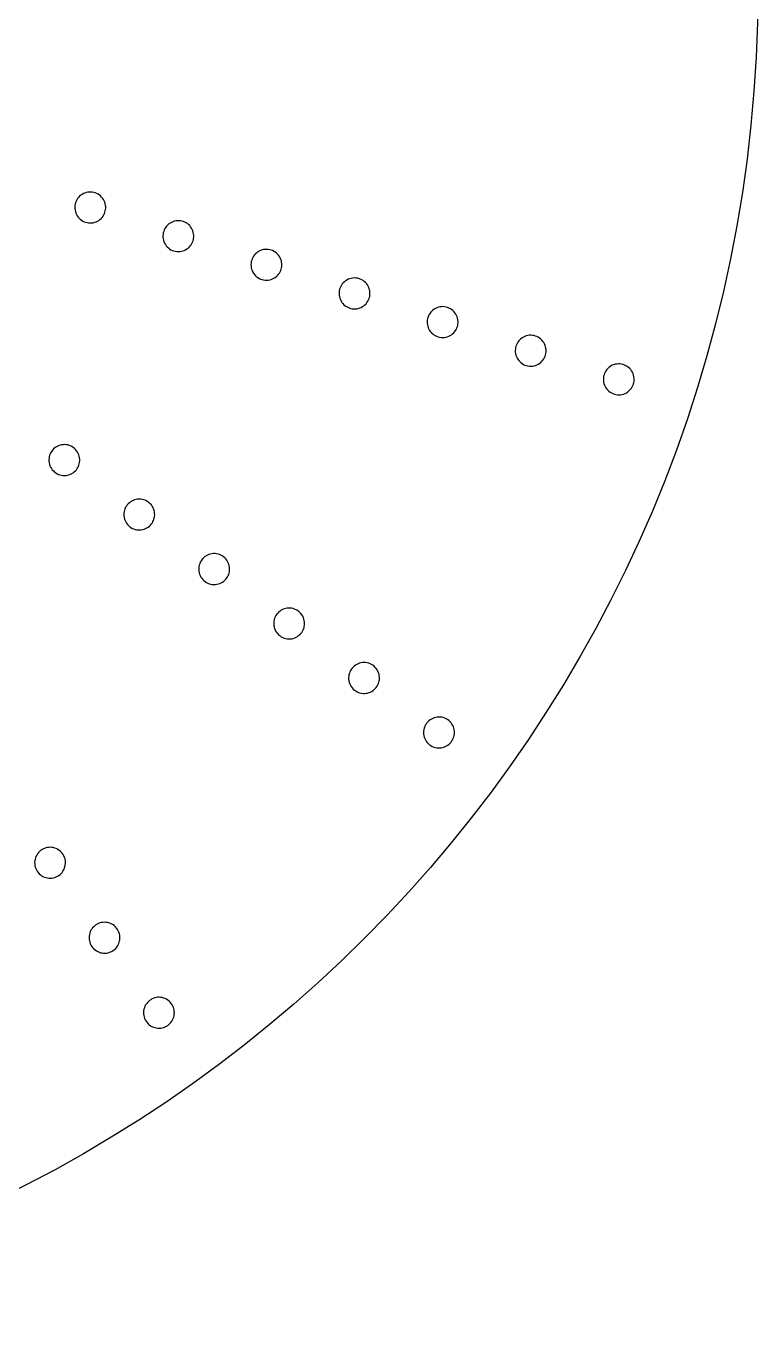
# Model space of a CAD drawing. Header units: millimetres. Extents: x 2952.7 to 2961.4, y 1627.7 to 1636.4.
# Drawn here: x 2959.025 to 2961.396, y 1627.702 to 1631.928 of the extents above; entities that cross this region are included whole.
import ezdxf

# ---------------------------------------------------------------- set-up
doc = ezdxf.new("R2010")
doc.units = ezdxf.units.MM

msp = doc.modelspace()

# ---------------------------------------------------------------- linework, layer by layer
msp.add_circle((2957.0456, 1632.0519, 0.4), 4.35)
for points, knots in [([(2959.283, 1631.3387, 0.8938), (2959.2827, 1631.3329, 0.8936), (2959.2814, 1631.3272, 0.8935), (2959.2766, 1631.3158, 0.8936), (2959.2729, 1631.3102, 0.894), (2959.2635, 1631.301, 0.895), (2959.258, 1631.2973, 0.8957), (2959.2457, 1631.2923, 0.8975), (2959.2391, 1631.2911, 0.8985), (2959.2259, 1631.2912, 0.9007), (2959.2193, 1631.2926, 0.9018), (2959.2072, 1631.2978, 0.9041), (2959.2017, 1631.3016, 0.9052), (2959.1925, 1631.3112, 0.9072), (2959.1888, 1631.3169, 0.9082), (2959.184, 1631.3293, 0.9096), (2959.1829, 1631.3359, 0.9101), (2959.1832, 1631.349, 0.9108), (2959.1847, 1631.3555, 0.9109), (2959.1901, 1631.3675, 0.9107), (2959.1939, 1631.373, 0.9103), (2959.2035, 1631.382, 0.9092), (2959.2092, 1631.3856, 0.9085), (2959.2215, 1631.3903, 0.9067), (2959.2282, 1631.3913, 0.9057), (2959.2414, 1631.3909, 0.9034), (2959.248, 1631.3893, 0.9023), (2959.26, 1631.3838, 0.9), (2959.2653, 1631.3799, 0.8989), (2959.2743, 1631.3701, 0.8969), (2959.2778, 1631.3644, 0.896), (2959.2823, 1631.3518, 0.8946), (2959.2833, 1631.3453, 0.8941), (2959.283, 1631.3387, 0.8938)], [-0.3174315, -0.3174315, -0.3174315, -0.3174315, -0.300064, -0.300064, -0.280269, -0.280269, -0.2603892, -0.2603892, -0.240242, -0.240242, -0.2200433, -0.2200433, -0.2000372, -0.2000372, -0.1797642, -0.1797642, -0.1598748, -0.1598748, -0.1401702, -0.1401702, -0.1203473, -0.1203473, -0.1004456, -0.1004456, -0.0802851, -0.0802851, -0.0600889, -0.0600889, -0.0400978, -0.0400978, -0.019859, -0.019859, 0, 0, 0, 0]), ([(2959.5683, 1631.2461, 0.8375), (2959.568, 1631.2404, 0.8372), (2959.5668, 1631.2347, 0.8371), (2959.5621, 1631.2233, 0.8373), (2959.5584, 1631.2178, 0.8376), (2959.5492, 1631.2085, 0.8388), (2959.5436, 1631.2048, 0.8396), (2959.5314, 1631.1997, 0.8415), (2959.5248, 1631.1984, 0.8427), (2959.5114, 1631.1985, 0.8452), (2959.5048, 1631.1998, 0.8465), (2959.4926, 1631.205, 0.8491), (2959.4872, 1631.2088, 0.8503), (2959.4779, 1631.2183, 0.8526), (2959.4742, 1631.224, 0.8536), (2959.4694, 1631.2364, 0.8553), (2959.4682, 1631.243, 0.8559), (2959.4685, 1631.2561, 0.8566), (2959.47, 1631.2626, 0.8567), (2959.4752, 1631.2746, 0.8565), (2959.4791, 1631.28, 0.8561), (2959.4886, 1631.2891, 0.8549), (2959.4942, 1631.2927, 0.8541), (2959.5066, 1631.2975, 0.852), (2959.5132, 1631.2986, 0.8509), (2959.5266, 1631.2982, 0.8484), (2959.5331, 1631.2967, 0.8471), (2959.5452, 1631.2912, 0.8445), (2959.5506, 1631.2873, 0.8433), (2959.5596, 1631.2775, 0.841), (2959.5631, 1631.2717, 0.84), (2959.5676, 1631.2593, 0.8384), (2959.5686, 1631.2527, 0.8378), (2959.5683, 1631.2461, 0.8375)], [-0.3180459, -0.3180459, -0.3180459, -0.3180459, -0.3008341, -0.3008341, -0.2811053, -0.2811053, -0.2611717, -0.2611717, -0.240891, -0.240891, -0.2205374, -0.2205374, -0.2004251, -0.2004251, -0.1800842, -0.1800842, -0.1602191, -0.1602191, -0.140591, -0.140591, -0.1208298, -0.1208298, -0.1008669, -0.1008669, -0.0805685, -0.0805685, -0.0602187, -0.0602187, -0.0401271, -0.0401271, -0.0198285, -0.0198285, 0, 0, 0, 0]), ([(2959.8537, 1631.154, 0.7746), (2959.8535, 1631.1484, 0.7742), (2959.8523, 1631.1428, 0.7741), (2959.8479, 1631.1314, 0.7743), (2959.8443, 1631.1259, 0.7746), (2959.8352, 1631.1164, 0.7759), (2959.8298, 1631.1126, 0.7767), (2959.8176, 1631.1072, 0.7789), (2959.811, 1631.1058, 0.7802), (2959.7976, 1631.1056, 0.7829), (2959.7909, 1631.1069, 0.7844), (2959.7786, 1631.112, 0.7872), (2959.7731, 1631.1156, 0.7886), (2959.7636, 1631.1251, 0.7912), (2959.7599, 1631.1307, 0.7924), (2959.7549, 1631.143, 0.7942), (2959.7536, 1631.1496, 0.7949), (2959.7537, 1631.1627, 0.7958), (2959.7551, 1631.1691, 0.796), (2959.7601, 1631.1812, 0.7957), (2959.7638, 1631.1866, 0.7953), (2959.7732, 1631.1959, 0.794), (2959.7788, 1631.1996, 0.7931), (2959.7911, 1631.2046, 0.7909), (2959.7977, 1631.2058, 0.7896), (2959.8111, 1631.2056, 0.7868), (2959.8177, 1631.2042, 0.7854), (2959.8299, 1631.1988, 0.7825), (2959.8353, 1631.195, 0.7811), (2959.8445, 1631.1853, 0.7786), (2959.8481, 1631.1796, 0.7774), (2959.8528, 1631.1672, 0.7756), (2959.8539, 1631.1606, 0.775), (2959.8537, 1631.154, 0.7746)], [-0.3187176, -0.3187176, -0.3187176, -0.3187176, -0.3017194, -0.3017194, -0.2820709, -0.2820709, -0.2620977, -0.2620977, -0.2416819, -0.2416819, -0.221155, -0.221155, -0.2009115, -0.2009115, -0.1804769, -0.1804769, -0.1606205, -0.1606205, -0.1410693, -0.1410693, -0.1213845, -0.1213845, -0.1013725, -0.1013725, -0.0809325, -0.0809325, -0.0604102, -0.0604102, -0.0401945, -0.0401945, -0.0198121, -0.0198121, 0, 0, 0, 0]), ([(2960.139, 1631.0628, 0.7053), (2960.139, 1631.0572, 0.7049), (2960.138, 1631.0517, 0.7048), (2960.134, 1631.0403, 0.7048), (2960.1307, 1631.0346, 0.7052), (2960.1219, 1631.0248, 0.7064), (2960.1166, 1631.0208, 0.7073), (2960.1046, 1631.015, 0.7096), (2960.098, 1631.0134, 0.711), (2960.0846, 1631.0128, 0.714), (2960.0779, 1631.0138, 0.7156), (2960.0654, 1631.0185, 0.7188), (2960.0597, 1631.022, 0.7203), (2960.0499, 1631.0311, 0.7232), (2960.046, 1631.0367, 0.7245), (2960.0406, 1631.0489, 0.7266), (2960.0392, 1631.0553, 0.7274), (2960.0389, 1631.0684, 0.7285), (2960.04, 1631.0749, 0.7287), (2960.0446, 1631.087, 0.7285), (2960.0482, 1631.0926, 0.7281), (2960.0572, 1631.1021, 0.7268), (2960.0626, 1631.106, 0.7258), (2960.0748, 1631.1114, 0.7235), (2960.0814, 1631.1129, 0.7221), (2960.0949, 1631.1131, 0.7191), (2960.1015, 1631.1119, 0.7174), (2960.1139, 1631.1069, 0.7143), (2960.1195, 1631.1032, 0.7127), (2960.129, 1631.0938, 0.7099), (2960.1327, 1631.0882, 0.7086), (2960.1378, 1631.0758, 0.7066), (2960.139, 1631.0693, 0.7058), (2960.139, 1631.0628, 0.7053)], [-0.3194408, -0.3194408, -0.3194408, -0.3194408, -0.3027338, -0.3027338, -0.2831859, -0.2831859, -0.2632064, -0.2632064, -0.2426688, -0.2426688, -0.2219512, -0.2219512, -0.2015394, -0.2015394, -0.1809689, -0.1809689, -0.1610897, -0.1610897, -0.1416093, -0.1416093, -0.1220222, -0.1220222, -0.1019916, -0.1019916, -0.0814192, -0.0814192, -0.0607052, -0.0607052, -0.0403294, -0.0403294, -0.0198235, -0.0198235, 0, 0, 0, 0]), ([(2960.4243, 1630.9727, 0.63), (2960.4245, 1630.9673, 0.6295), (2960.4239, 1630.9618, 0.6292), (2960.4206, 1630.9503, 0.6291), (2960.4176, 1630.9445, 0.6294), (2960.4095, 1630.9342, 0.6305), (2960.4045, 1630.9299, 0.6314), (2960.3928, 1630.9234, 0.6338), (2960.3863, 1630.9213, 0.6352), (2960.3729, 1630.9199, 0.6384), (2960.3661, 1630.9205, 0.6401), (2960.3533, 1630.9245, 0.6436), (2960.3474, 1630.9277, 0.6453), (2960.3371, 1630.9363, 0.6485), (2960.3329, 1630.9416, 0.65), (2960.3268, 1630.9534, 0.6524), (2960.325, 1630.9598, 0.6534), (2960.324, 1630.9728, 0.6547), (2960.3247, 1630.9793, 0.655), (2960.3286, 1630.9916, 0.6551), (2960.3318, 1630.9974, 0.6547), (2960.3402, 1631.0074, 0.6535), (2960.3453, 1631.0116, 0.6525), (2960.3572, 1631.0178, 0.6501), (2960.3637, 1631.0196, 0.6487), (2960.3772, 1631.0207, 0.6454), (2960.384, 1631.0198, 0.6437), (2960.3967, 1631.0155, 0.6402), (2960.4025, 1631.0122, 0.6385), (2960.4125, 1631.0033, 0.6353), (2960.4166, 1630.9978, 0.6339), (2960.4223, 1630.9858, 0.6315), (2960.4239, 1630.9793, 0.6306), (2960.4243, 1630.9727, 0.63)], [-0.3202113, -0.3202113, -0.3202113, -0.3202113, -0.3037084, -0.3037084, -0.2842845, -0.2842845, -0.2643626, -0.2643626, -0.2437447, -0.2437447, -0.2228261, -0.2228261, -0.2021919, -0.2021919, -0.1816211, -0.1816211, -0.1616522, -0.1616522, -0.1422189, -0.1422189, -0.1227598, -0.1227598, -0.1027782, -0.1027782, -0.0821133, -0.0821133, -0.0611921, -0.0611921, -0.0405972, -0.0405972, -0.0198952, -0.0198952, 0, 0, 0, 0]), ([(2960.709, 1630.8852, 0.5491), (2960.7099, 1630.8798, 0.5484), (2960.7098, 1630.8743, 0.5479), (2960.7077, 1630.8625, 0.5475), (2960.7054, 1630.8565, 0.5476), (2960.6985, 1630.8455, 0.5485), (2960.694, 1630.8407, 0.5492), (2960.6833, 1630.833, 0.5514), (2960.6771, 1630.8303, 0.5528), (2960.664, 1630.8273, 0.556), (2960.6571, 1630.8272, 0.5578), (2960.6438, 1630.8297, 0.5616), (2960.6375, 1630.8323, 0.5634), (2960.6263, 1630.8397, 0.5671), (2960.6215, 1630.8446, 0.5688), (2960.6142, 1630.8558, 0.5717), (2960.6117, 1630.862, 0.5729), (2960.6093, 1630.8749, 0.5746), (2960.6094, 1630.8814, 0.5751), (2960.612, 1630.8941, 0.5755), (2960.6145, 1630.9001, 0.5754), (2960.6217, 1630.9109, 0.5744), (2960.6264, 1630.9155, 0.5736), (2960.6374, 1630.9229, 0.5713), (2960.6436, 1630.9254, 0.5699), (2960.6568, 1630.928, 0.5666), (2960.6637, 1630.9279, 0.5647), (2960.6769, 1630.925, 0.561), (2960.6831, 1630.9223, 0.5591), (2960.6941, 1630.9145, 0.5555), (2960.6988, 1630.9095, 0.5539), (2960.7057, 1630.8981, 0.5511), (2960.708, 1630.8918, 0.5499), (2960.709, 1630.8852, 0.5491)], [-0.3210138, -0.3210138, -0.3210138, -0.3210138, -0.3044529, -0.3044529, -0.2851631, -0.2851631, -0.2654343, -0.2654343, -0.2450828, -0.2450828, -0.2239952, -0.2239952, -0.2030508, -0.2030508, -0.182166, -0.182166, -0.1619608, -0.1619608, -0.1424913, -0.1424913, -0.1231798, -0.1231798, -0.1033814, -0.1033814, -0.0829587, -0.0829587, -0.061851, -0.061851, -0.0409454, -0.0409454, -0.0201206, -0.0201206, 0, 0, 0, 0]), ([(2960.9913, 1630.8036, 0.4641), (2960.9914, 1630.8034, 0.464), (2960.9915, 1630.8031, 0.464), (2960.9939, 1630.7968, 0.4627), (2960.9951, 1630.7904, 0.4618), (2960.9948, 1630.7774, 0.4607), (2960.9934, 1630.7711, 0.4605), (2960.9884, 1630.7593, 0.4608), (2960.9847, 1630.7539, 0.4614), (2960.9759, 1630.7452, 0.4631), (2960.9709, 1630.7418, 0.4641), (2960.9593, 1630.7365, 0.4669), (2960.9525, 1630.735, 0.4687), (2960.9389, 1630.7348, 0.4725), (2960.9321, 1630.7361, 0.4745), (2960.9197, 1630.7412, 0.4785), (2960.9141, 1630.745, 0.4804), (2960.9047, 1630.7545, 0.4839), (2960.9009, 1630.7602, 0.4855), (2960.8961, 1630.7726, 0.488), (2960.8949, 1630.779, 0.4889), (2960.895, 1630.792, 0.4901), (2960.8964, 1630.7983, 0.4903), (2960.9013, 1630.8102, 0.49), (2960.905, 1630.8156, 0.4894), (2960.9137, 1630.8244, 0.4878), (2960.9186, 1630.8278, 0.4867), (2960.9302, 1630.8332, 0.4839), (2960.937, 1630.8347, 0.4822), (2960.9506, 1630.8351, 0.4784), (2960.9574, 1630.8338, 0.4763), (2960.9699, 1630.8288, 0.4724), (2960.9755, 1630.8251, 0.4705), (2960.985, 1630.8156, 0.4669), (2960.9888, 1630.8099, 0.4653), (2960.9913, 1630.8036, 0.4641)], [-0.3218816, -0.3218816, -0.3218816, -0.3218816, -0.3210382, -0.3210382, -0.3012999, -0.3012999, -0.2820658, -0.2820658, -0.2626244, -0.2626244, -0.2444463, -0.2444463, -0.2233774, -0.2233774, -0.2020769, -0.2020769, -0.181299, -0.181299, -0.1605388, -0.1605388, -0.1407672, -0.1407672, -0.121525, -0.121525, -0.1020873, -0.1020873, -0.0839164, -0.0839164, -0.0628471, -0.0628471, -0.0415419, -0.0415419, -0.0207547, -0.0207547, 0, 0, 0, 0]), ([(2959.1975, 1630.5114, 0.8378), (2959.1962, 1630.5061, 0.8374), (2959.194, 1630.501, 0.8372), (2959.1874, 1630.4908, 0.8371), (2959.1827, 1630.4861, 0.8373), (2959.1719, 1630.4787, 0.8381), (2959.1658, 1630.4761, 0.8388), (2959.1529, 1630.4733, 0.8405), (2959.1462, 1630.4733, 0.8416), (2959.1331, 1630.4758, 0.8439), (2959.1269, 1630.4783, 0.8452), (2959.1157, 1630.4858, 0.8478), (2959.1109, 1630.4906, 0.8491), (2959.1035, 1630.5019, 0.8516), (2959.101, 1630.5082, 0.8527), (2959.0987, 1630.5213, 0.8546), (2959.0988, 1630.528, 0.8553), (2959.1017, 1630.5409, 0.8564), (2959.1043, 1630.5469, 0.8566), (2959.1118, 1630.5576, 0.8567), (2959.1165, 1630.5622, 0.8565), (2959.1275, 1630.5692, 0.8555), (2959.1337, 1630.5717, 0.8548), (2959.1467, 1630.574, 0.8531), (2959.1534, 1630.5739, 0.852), (2959.1664, 1630.571, 0.8496), (2959.1726, 1630.5683, 0.8483), (2959.1835, 1630.5605, 0.8457), (2959.1881, 1630.5555, 0.8444), (2959.1952, 1630.5441, 0.842), (2959.1975, 1630.5377, 0.8409), (2959.1995, 1630.5245, 0.839), (2959.1992, 1630.5179, 0.8383), (2959.1975, 1630.5114, 0.8378)], [-0.3180589, -0.3180589, -0.3180589, -0.3180589, -0.3014545, -0.3014545, -0.2817545, -0.2817545, -0.2619649, -0.2619649, -0.2417848, -0.2417848, -0.221425, -0.221425, -0.2008606, -0.2008606, -0.1804133, -0.1804133, -0.1604302, -0.1604302, -0.1407408, -0.1407408, -0.1212925, -0.1212925, -0.1014698, -0.1014698, -0.0812634, -0.0812634, -0.0608994, -0.0608994, -0.0403457, -0.0403457, -0.019941, -0.019941, 0, 0, 0, 0]), ([(2959.4405, 1630.3361, 0.775), (2959.4392, 1630.3307, 0.7746), (2959.4371, 1630.3255, 0.7743), (2959.4307, 1630.3153, 0.7741), (2959.4262, 1630.3105, 0.7743), (2959.4156, 1630.3028, 0.7752), (2959.4095, 1630.3001, 0.7759), (2959.3966, 1630.2971, 0.7778), (2959.3899, 1630.2969, 0.7789), (2959.3767, 1630.2991, 0.7815), (2959.3704, 1630.3016, 0.7829), (2959.3592, 1630.3088, 0.7858), (2959.3544, 1630.3135, 0.7873), (2959.3468, 1630.3245, 0.79), (2959.3441, 1630.3308, 0.7913), (2959.3415, 1630.3439, 0.7934), (2959.3414, 1630.3505, 0.7943), (2959.344, 1630.3634, 0.7955), (2959.3465, 1630.3695, 0.7958), (2959.3537, 1630.3804, 0.7959), (2959.3583, 1630.385, 0.7957), (2959.3691, 1630.3923, 0.7948), (2959.3752, 1630.3949, 0.794), (2959.3881, 1630.3976, 0.7921), (2959.3949, 1630.3976, 0.7909), (2959.408, 1630.3951, 0.7883), (2959.4142, 1630.3925, 0.7868), (2959.4254, 1630.3849, 0.7839), (2959.4302, 1630.38, 0.7825), (2959.4375, 1630.3687, 0.7797), (2959.4399, 1630.3624, 0.7785), (2959.4422, 1630.3492, 0.7764), (2959.442, 1630.3425, 0.7756), (2959.4405, 1630.3361, 0.775)], [-0.3187393, -0.3187393, -0.3187393, -0.3187393, -0.3020853, -0.3020853, -0.2824745, -0.2824745, -0.2626794, -0.2626794, -0.2423923, -0.2423923, -0.2218622, -0.2218622, -0.2014889, -0.2014889, -0.1809095, -0.1809095, -0.1608976, -0.1608976, -0.1412696, -0.1412696, -0.1218913, -0.1218913, -0.1020612, -0.1020612, -0.0817446, -0.0817446, -0.0612083, -0.0612083, -0.0404829, -0.0404829, -0.0199576, -0.0199576, 0, 0, 0, 0]), ([(2959.6836, 1630.1618, 0.7059), (2959.6826, 1630.1564, 0.7053), (2959.6807, 1630.1511, 0.705), (2959.6748, 1630.1406, 0.7047), (2959.6705, 1630.1357, 0.7048), (2959.6602, 1630.1276, 0.7056), (2959.6543, 1630.1246, 0.7063), (2959.6416, 1630.121, 0.7083), (2959.6349, 1630.1205, 0.7095), (2959.6216, 1630.1222, 0.7123), (2959.6151, 1630.1244, 0.7139), (2959.6035, 1630.1311, 0.7171), (2959.5985, 1630.1356, 0.7187), (2959.5904, 1630.1464, 0.7217), (2959.5875, 1630.1526, 0.7232), (2959.5843, 1630.1656, 0.7256), (2959.584, 1630.1723, 0.7266), (2959.5861, 1630.1852, 0.728), (2959.5884, 1630.1914, 0.7284), (2959.5951, 1630.2025, 0.7287), (2959.5995, 1630.2073, 0.7285), (2959.6099, 1630.215, 0.7276), (2959.6159, 1630.2178, 0.7268), (2959.6287, 1630.2211, 0.7248), (2959.6355, 1630.2214, 0.7235), (2959.6487, 1630.2194, 0.7207), (2959.6551, 1630.217, 0.7191), (2959.6665, 1630.2099, 0.7159), (2959.6714, 1630.2053, 0.7143), (2959.6792, 1630.1943, 0.7113), (2959.6819, 1630.1881, 0.7099), (2959.6847, 1630.175, 0.7075), (2959.6848, 1630.1683, 0.7066), (2959.6836, 1630.1618, 0.7059)], [-0.3194752, -0.3194752, -0.3194752, -0.3194752, -0.3027919, -0.3027919, -0.2832849, -0.2832849, -0.2635304, -0.2635304, -0.2431683, -0.2431683, -0.2224623, -0.2224623, -0.2018948, -0.2018948, -0.1811387, -0.1811387, -0.1610574, -0.1610574, -0.1414738, -0.1414738, -0.122191, -0.122191, -0.10239, -0.10239, -0.0819856, -0.0819856, -0.0612684, -0.0612684, -0.0407254, -0.0407254, -0.020024, -0.020024, 0, 0, 0, 0]), ([(2959.9269, 1629.9894, 0.6309), (2959.9264, 1629.9842, 0.6302), (2959.925, 1629.979, 0.6297), (2959.9202, 1629.9683, 0.6291), (2959.9164, 1629.963, 0.629), (2959.907, 1629.954, 0.6296), (2959.9015, 1629.9505, 0.6303), (2959.8892, 1629.9456, 0.6321), (2959.8826, 1629.9445, 0.6333), (2959.8691, 1629.9448, 0.6362), (2959.8625, 1629.9464, 0.6378), (2959.8502, 1629.952, 0.6412), (2959.8447, 1629.956, 0.643), (2959.8356, 1629.966, 0.6464), (2959.8321, 1629.9719, 0.648), (2959.8277, 1629.9847, 0.6509), (2959.8268, 1629.9914, 0.6521), (2959.8277, 1630.0045, 0.6539), (2959.8294, 1630.0109, 0.6545), (2959.8352, 1630.0225, 0.6551), (2959.8391, 1630.0277, 0.6551), (2959.8488, 1630.0363, 0.6543), (2959.8545, 1630.0397, 0.6537), (2959.867, 1630.044, 0.6517), (2959.8737, 1630.0449, 0.6504), (2959.8871, 1630.0441, 0.6475), (2959.8937, 1630.0423, 0.6458), (2959.9057, 1630.0362, 0.6424), (2959.9111, 1630.032, 0.6406), (2959.9198, 1630.0217, 0.6373), (2959.9231, 1630.0156, 0.6356), (2959.9269, 1630.0028, 0.6329), (2959.9276, 1629.9961, 0.6317), (2959.9269, 1629.9894, 0.6309)], [-0.3202579, -0.3202579, -0.3202579, -0.3202579, -0.3042521, -0.3042521, -0.2848553, -0.2848553, -0.2652575, -0.2652575, -0.2449341, -0.2449341, -0.2240867, -0.2240867, -0.2032592, -0.2032592, -0.1822153, -0.1822153, -0.1619336, -0.1619336, -0.1423187, -0.1423187, -0.1229026, -0.1229026, -0.1032364, -0.1032364, -0.0828399, -0.0828399, -0.0619625, -0.0619625, -0.041165, -0.041165, -0.0201945, -0.0201945, 0, 0, 0, 0]), ([(2960.1698, 1629.8208, 0.5507), (2960.1701, 1629.8154, 0.5497), (2960.1695, 1629.81, 0.549), (2960.1663, 1629.7986, 0.5478), (2960.1634, 1629.7928, 0.5475), (2960.1555, 1629.7826, 0.5476), (2960.1506, 1629.7783, 0.548), (2960.1394, 1629.7718, 0.5495), (2960.1331, 1629.7696, 0.5505), (2960.1199, 1629.7678, 0.5532), (2960.1131, 1629.7683, 0.5548), (2960.1001, 1629.7719, 0.5584), (2960.0939, 1629.775, 0.5602), (2960.0833, 1629.7835, 0.564), (2960.0789, 1629.7888, 0.5659), (2960.0726, 1629.8008, 0.5693), (2960.0706, 1629.8073, 0.5708), (2960.0695, 1629.8206, 0.5732), (2960.0702, 1629.8272, 0.5741), (2960.0742, 1629.8395, 0.5753), (2960.0773, 1629.8452, 0.5755), (2960.0855, 1629.8552, 0.5753), (2960.0905, 1629.8593, 0.5748), (2960.102, 1629.8654, 0.5732), (2960.1083, 1629.8674, 0.5721), (2960.1216, 1629.8687, 0.5693), (2960.1284, 1629.868, 0.5677), (2960.1414, 1629.864, 0.5641), (2960.1474, 1629.8606, 0.5622), (2960.1577, 1629.8518, 0.5585), (2960.1619, 1629.8463, 0.5566), (2960.1678, 1629.8341, 0.5533), (2960.1695, 1629.8276, 0.5518), (2960.1698, 1629.8208, 0.5507)], [-0.3211004, -0.3211004, -0.3211004, -0.3211004, -0.3047001, -0.3047001, -0.2853427, -0.2853427, -0.2660257, -0.2660257, -0.2461418, -0.2461418, -0.2252863, -0.2252863, -0.2041763, -0.2041763, -0.1829677, -0.1829677, -0.1622792, -0.1622792, -0.1424572, -0.1424572, -0.1231068, -0.1231068, -0.1037308, -0.1037308, -0.0837724, -0.0837724, -0.0628584, -0.0628584, -0.0417571, -0.0417571, -0.0205913, -0.0205913, 0, 0, 0, 0]), ([(2960.4093, 1629.6598, 0.4673), (2960.4114, 1629.6542, 0.4658), (2960.4126, 1629.6483, 0.4645), (2960.4126, 1629.6358, 0.4623), (2960.4114, 1629.6293, 0.4615), (2960.4066, 1629.6173, 0.4606), (2960.4031, 1629.6119, 0.4605), (2960.3941, 1629.6026, 0.461), (2960.3888, 1629.5989, 0.4616), (2960.3774, 1629.5938, 0.4635), (2960.3715, 1629.5924, 0.4646), (2960.3588, 1629.5916, 0.4675), (2960.3519, 1629.5926, 0.4693), (2960.3391, 1629.5973, 0.4732), (2960.3333, 1629.6009, 0.4752), (2960.3233, 1629.6103, 0.4792), (2960.3193, 1629.616, 0.4812), (2960.314, 1629.6285, 0.4846), (2960.3126, 1629.6351, 0.4861), (2960.3126, 1629.6483, 0.4884), (2960.3138, 1629.6548, 0.4893), (2960.3187, 1629.6667, 0.4902), (2960.3222, 1629.6721, 0.4903), (2960.3312, 1629.6814, 0.4897), (2960.3365, 1629.6851, 0.4891), (2960.3485, 1629.6904, 0.4872), (2960.355, 1629.6918, 0.4858), (2960.3684, 1629.6921, 0.4827), (2960.3752, 1629.6908, 0.4808), (2960.3878, 1629.6857, 0.4769), (2960.3935, 1629.6818, 0.4749), (2960.4031, 1629.6721, 0.4709), (2960.4068, 1629.6662, 0.469), (2960.4093, 1629.6598, 0.4673)], [-0.3220473, -0.3220473, -0.3220473, -0.3220473, -0.3036577, -0.3036577, -0.2840021, -0.2840021, -0.2647374, -0.2647374, -0.2452378, -0.2452378, -0.2269517, -0.2269517, -0.2058137, -0.2058137, -0.1845349, -0.1845349, -0.1630444, -0.1630444, -0.1424658, -0.1424658, -0.1228003, -0.1228003, -0.1035309, -0.1035309, -0.0840188, -0.0840188, -0.0638458, -0.0638458, -0.0426477, -0.0426477, -0.0214001, -0.0214001, 0, 0, 0, 0]), ([(2959.1512, 1629.2076, 0.632), (2959.1499, 1629.2024, 0.6312), (2959.1477, 1629.1975, 0.6305), (2959.1412, 1629.1875, 0.6294), (2959.1366, 1629.1828, 0.6291), (2959.126, 1629.1755, 0.6292), (2959.12, 1629.1729, 0.6295), (2959.1073, 1629.1701, 0.6309), (2959.1006, 1629.1699, 0.6319), (2959.0875, 1629.1723, 0.6343), (2959.0811, 1629.1748, 0.6358), (2959.0698, 1629.1822, 0.6391), (2959.065, 1629.187, 0.6408), (2959.0575, 1629.1983, 0.6444), (2959.0549, 1629.2047, 0.6461), (2959.0525, 1629.2181, 0.6493), (2959.0526, 1629.2249, 0.6507), (2959.0556, 1629.2379, 0.6529), (2959.0583, 1629.2439, 0.6538), (2959.0658, 1629.2545, 0.6549), (2959.0704, 1629.2589, 0.6551), (2959.0812, 1629.2658, 0.6549), (2959.0872, 1629.2682, 0.6545), (2959.1, 1629.2707, 0.653), (2959.1067, 1629.2706, 0.652), (2959.1198, 1629.2678, 0.6494), (2959.1261, 1629.2651, 0.6479), (2959.1371, 1629.2574, 0.6446), (2959.1418, 1629.2524, 0.6429), (2959.149, 1629.2409, 0.6393), (2959.1513, 1629.2343, 0.6376), (2959.1533, 1629.2209, 0.6345), (2959.1529, 1629.2142, 0.6332), (2959.1512, 1629.2076, 0.632)], [-0.3203211, -0.3203211, -0.3203211, -0.3203211, -0.3039833, -0.3039833, -0.2845048, -0.2845048, -0.2651556, -0.2651556, -0.2451352, -0.2451352, -0.2244523, -0.2244523, -0.203541, -0.203541, -0.1823225, -0.1823225, -0.1617319, -0.1617319, -0.1418641, -0.1418641, -0.1228099, -0.1228099, -0.1034156, -0.1034156, -0.0833286, -0.0833286, -0.0625988, -0.0625988, -0.0416909, -0.0416909, -0.0205152, -0.0205152, 0, 0, 0, 0]), ([(2959.3291, 1628.9752, 0.5528), (2959.3289, 1628.9699, 0.5516), (2959.3278, 1628.9645, 0.5506), (2959.3235, 1628.9535, 0.5488), (2959.32, 1628.9479, 0.5481), (2959.3111, 1628.9386, 0.5475), (2959.3059, 1628.9349, 0.5475), (2959.2942, 1628.9295, 0.5482), (2959.2878, 1628.9279, 0.5489), (2959.2747, 1628.9274, 0.5509), (2959.2681, 1628.9284, 0.5522), (2959.2555, 1628.933, 0.5553), (2959.2497, 1628.9367, 0.5571), (2959.2398, 1628.9461, 0.5608), (2959.2358, 1628.9518, 0.5628), (2959.2305, 1628.9644, 0.5665), (2959.2291, 1628.9711, 0.5682), (2959.2293, 1628.9846, 0.5712), (2959.2306, 1628.9912, 0.5725), (2959.2358, 1629.0033, 0.5744), (2959.2395, 1629.0087, 0.575), (2959.2487, 1629.0177, 0.5755), (2959.254, 1629.0213, 0.5754), (2959.2659, 1629.0262, 0.5746), (2959.2723, 1629.0276, 0.5739), (2959.2855, 1629.0277, 0.5717), (2959.2921, 1629.0264, 0.5703), (2959.3045, 1629.0213, 0.5672), (2959.3102, 1629.0174, 0.5654), (2959.3198, 1629.0076, 0.5616), (2959.3236, 1629.0017, 0.5596), (2959.3284, 1628.9889, 0.556), (2959.3295, 1628.9821, 0.5543), (2959.3291, 1628.9752, 0.5528)], [-0.3212051, -0.3212051, -0.3212051, -0.3212051, -0.3047197, -0.3047197, -0.2851078, -0.2851078, -0.2660548, -0.2660548, -0.2464292, -0.2464292, -0.2261763, -0.2261763, -0.2051256, -0.2051256, -0.1837833, -0.1837833, -0.162658, -0.162658, -0.1423691, -0.1423691, -0.122786, -0.122786, -0.1037047, -0.1037047, -0.0840021, -0.0840021, -0.0636658, -0.0636658, -0.0425808, -0.0425808, -0.0210344, -0.0210344, 0, 0, 0, 0]), ([(2959.5027, 1628.7514, 0.4711), (2959.5045, 1628.7462, 0.4696), (2959.5055, 1628.7408, 0.4681), (2959.5056, 1628.7286, 0.4652), (2959.5043, 1628.722, 0.4638), (2959.4993, 1628.7099, 0.4618), (2959.4957, 1628.7045, 0.4611), (2959.4867, 1628.6953, 0.4605), (2959.4815, 1628.6917, 0.4605), (2959.4697, 1628.6865, 0.4613), (2959.4633, 1628.6851, 0.4621), (2959.4502, 1628.6847, 0.4643), (2959.4436, 1628.6859, 0.4657), (2959.431, 1628.6908, 0.4691), (2959.4252, 1628.6946, 0.471), (2959.4154, 1628.7042, 0.475), (2959.4116, 1628.7101, 0.4771), (2959.4065, 1628.7229, 0.481), (2959.4053, 1628.7297, 0.4829), (2959.4058, 1628.7432, 0.486), (2959.4073, 1628.7497, 0.4873), (2959.4128, 1628.7616, 0.4892), (2959.4166, 1628.7669, 0.4898), (2959.4259, 1628.7757, 0.4903), (2959.4313, 1628.7791, 0.4902), (2959.4433, 1628.7838, 0.4892), (2959.4497, 1628.785, 0.4884), (2959.4628, 1628.7848, 0.486), (2959.4694, 1628.7834, 0.4846), (2959.4817, 1628.778, 0.4811), (2959.4874, 1628.7741, 0.4792), (2959.4968, 1628.764, 0.4751), (2959.5004, 1628.758, 0.4731), (2959.5027, 1628.7514, 0.4711)], [-0.3221649, -0.3221649, -0.3221649, -0.3221649, -0.3050721, -0.3050721, -0.2847207, -0.2847207, -0.2651605, -0.2651605, -0.2461529, -0.2461529, -0.2264808, -0.2264808, -0.206124, -0.206124, -0.1848614, -0.1848614, -0.1631164, -0.1631164, -0.1418934, -0.1418934, -0.1216138, -0.1216138, -0.1020983, -0.1020983, -0.0830513, -0.0830513, -0.06348, -0.06348, -0.0430213, -0.0430213, -0.0217233, -0.0217233, 0, 0, 0, 0])]:
    msp.add_open_spline(points, degree=3, knots=knots)

doc.saveas('drawing.dxf')
